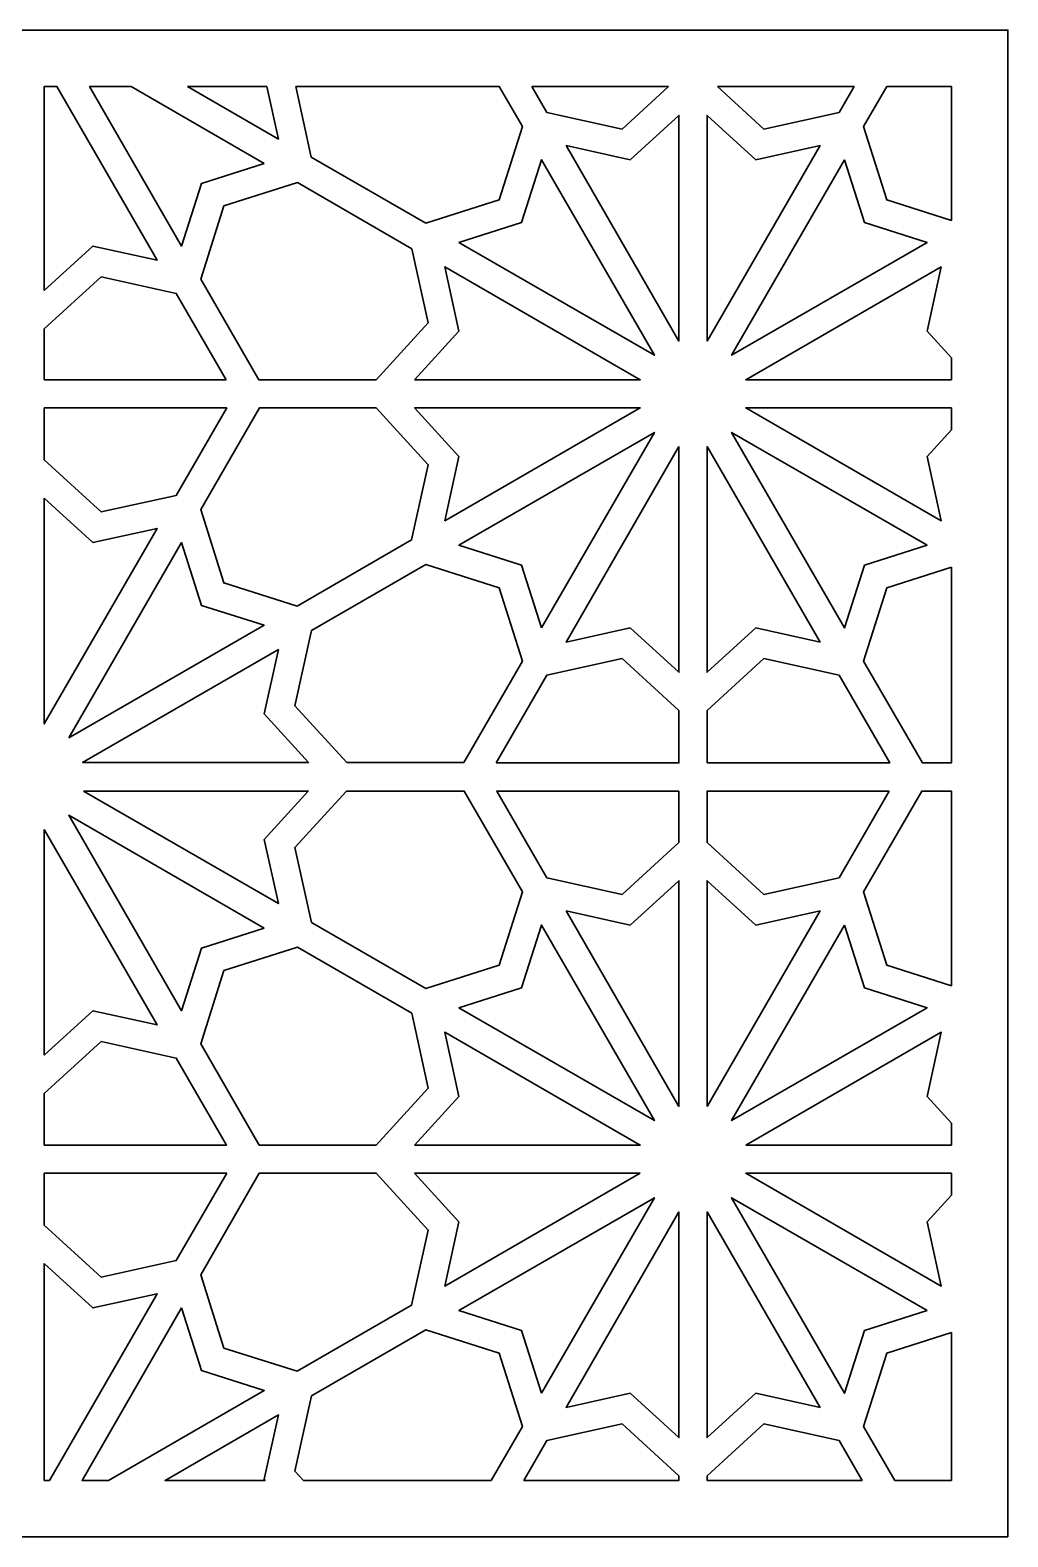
# Model space of a CAD drawing. Header units: centimetres. Extents: x -14 to -3.1, y -9 to -3.4.
# Drawn here: x -6.7 to -3.09, y -9 to -3.43 of the extents above; entities that cross this region are included whole.
import ezdxf

# ---------------------------------------------------------------- set-up
doc = ezdxf.new("R2010")
doc.units = ezdxf.units.CM
doc.header["$MEASUREMENT"] = 0
doc.layers.add('layer 1', color=7, linetype='Continuous')

msp = doc.modelspace()

# ---------------------------------------------------------------- linework, layer by layer
at = {"layer": 'layer 1', "color": 250, "lineweight": 30}
for points, knots in [([(-3.0891, -9.00022), (-3.0891, -9.00022), (-14.01558, -9.00022), (-14.01558, -9.00022), (-14.01558, -9.00022), (-14.01558, -9.00022), (-14.01558, -3.43259), (-14.01558, -3.43259), (-14.01558, -3.43259), (-14.01558, -3.43259), (-13.98674, -3.43259), (-13.98674, -3.43259), (-13.98674, -3.43259), (-13.98674, -3.43259), (-13.32329, -3.43259), (-13.32329, -3.43259), (-13.32329, -3.43259), (-13.32329, -3.43259), (-13.20275, -3.43259), (-13.20275, -3.43259), (-13.20275, -3.43259), (-13.20275, -3.43259), (-12.7472, -3.43259), (-12.7472, -3.43259), (-12.7472, -3.43259), (-12.7472, -3.43259), (-12.60581, -3.43259), (-12.60581, -3.43259), (-12.60581, -3.43259), (-12.60581, -3.43259), (-11.81042, -3.43259), (-11.81042, -3.43259), (-11.81042, -3.43259), (-11.81042, -3.43259), (-11.37021, -3.43259), (-11.37021, -3.43259), (-11.37021, -3.43259), (-11.37021, -3.43259), (-10.57482, -3.43259), (-10.57482, -3.43259), (-10.57482, -3.43259), (-10.57482, -3.43259), (-10.43343, -3.43259), (-10.43343, -3.43259), (-10.43343, -3.43259), (-10.43343, -3.43259), (-9.98187, -3.43259), (-9.98187, -3.43259), (-9.98187, -3.43259), (-9.98187, -3.43259), (-9.86133, -3.43259), (-9.86133, -3.43259), (-9.86133, -3.43259), (-9.86133, -3.43259), (-9.19788, -3.43259), (-9.19788, -3.43259), (-9.19788, -3.43259), (-9.19788, -3.43259), (-9.09349, -3.43259), (-9.09349, -3.43259), (-9.09349, -3.43259), (-9.09349, -3.43259), (-8.43004, -3.43259), (-8.43004, -3.43259), (-8.43004, -3.43259), (-8.43004, -3.43259), (-8.3095, -3.43259), (-8.3095, -3.43259), (-8.3095, -3.43259), (-8.3095, -3.43259), (-7.85851, -3.43259), (-7.85851, -3.43259), (-7.85851, -3.43259), (-7.85851, -3.43259), (-7.71711, -3.43259), (-7.71711, -3.43259), (-7.71711, -3.43259), (-7.71711, -3.43259), (-6.92172, -3.43259), (-6.92172, -3.43259), (-6.92172, -3.43259), (-6.92172, -3.43259), (-6.48151, -3.43259), (-6.48151, -3.43259), (-6.48151, -3.43259), (-6.48151, -3.43259), (-5.68613, -3.43259), (-5.68613, -3.43259), (-5.68613, -3.43259), (-5.68613, -3.43259), (-5.54473, -3.43259), (-5.54473, -3.43259), (-5.54473, -3.43259), (-5.54473, -3.43259), (-5.08862, -3.43259), (-5.08862, -3.43259), (-5.08862, -3.43259), (-5.08862, -3.43259), (-4.96807, -3.43259), (-4.96807, -3.43259), (-4.96807, -3.43259), (-4.96807, -3.43259), (-4.30463, -3.43259), (-4.30463, -3.43259), (-4.30463, -3.43259), (-4.30463, -3.43259), (-4.20023, -3.43259), (-4.20023, -3.43259), (-4.20023, -3.43259), (-4.20023, -3.43259), (-3.53678, -3.43259), (-3.53678, -3.43259), (-3.53678, -3.43259), (-3.53678, -3.43259), (-3.41624, -3.43259), (-3.41624, -3.43259), (-3.41624, -3.43259), (-3.41624, -3.43259), (-3.0891, -3.43259), (-3.0891, -3.43259), (-3.0891, -3.43259), (-3.0891, -3.43259), (-3.0891, -4.04459), (-3.0891, -4.04459), (-3.0891, -4.04459), (-3.0891, -4.04459), (-3.0891, -4.16514), (-3.0891, -4.16514), (-3.0891, -4.16514), (-3.0891, -4.16514), (-3.0891, -4.71676), (-3.0891, -4.71676), (-3.0891, -4.71676), (-3.0891, -4.71676), (-3.0891, -4.83627), (-3.0891, -4.83627), (-3.0891, -4.83627), (-3.0891, -4.83627), (-3.0891, -5.38789), (-3.0891, -5.38789), (-3.0891, -5.38789), (-3.0891, -5.38789), (-3.0891, -5.50844), (-3.0891, -5.50844), (-3.0891, -5.50844), (-3.0891, -5.50844), (-3.0891, -6.14027), (-3.0891, -6.14027), (-3.0891, -6.14027), (-3.0891, -6.14027), (-3.0891, -6.24467), (-3.0891, -6.24467), (-3.0891, -6.24467), (-3.0891, -6.24467), (-3.0891, -6.87264), (-3.0891, -6.87264), (-3.0891, -6.87264), (-3.0891, -6.87264), (-3.0891, -6.99318), (-3.0891, -6.99318), (-3.0891, -6.99318), (-3.0891, -6.99318), (-3.0891, -7.5448), (-3.0891, -7.5448), (-3.0891, -7.5448), (-3.0891, -7.5448), (-3.0891, -7.66432), (-3.0891, -7.66432), (-3.0891, -7.66432), (-3.0891, -7.66432), (-3.0891, -8.21594), (-3.0891, -8.21594), (-3.0891, -8.21594), (-3.0891, -8.21594), (-3.0891, -8.33648), (-3.0891, -8.33648), (-3.0891, -8.33648), (-3.0891, -8.33648), (-3.0891, -8.9668), (-3.0891, -8.9668), (-3.0891, -8.9668), (-3.0891, -8.9668), (-3.0891, -9.00022), (-3.0891, -9.00022)], [0, 0, 0, 0, 0.0212766, 0.0212766, 0.0212766, 0.0212766, 0.0425532, 0.0425532, 0.0425532, 0.0425532, 0.0638298, 0.0638298, 0.0638298, 0.0638298, 0.0851064, 0.0851064, 0.0851064, 0.0851064, 0.106383, 0.106383, 0.106383, 0.106383, 0.1276596, 0.1276596, 0.1276596, 0.1276596, 0.1489362, 0.1489362, 0.1489362, 0.1489362, 0.1702128, 0.1702128, 0.1702128, 0.1702128, 0.1914894, 0.1914894, 0.1914894, 0.1914894, 0.212766, 0.212766, 0.212766, 0.212766, 0.2340426, 0.2340426, 0.2340426, 0.2340426, 0.2553191, 0.2553191, 0.2553191, 0.2553191, 0.2765957, 0.2765957, 0.2765957, 0.2765957, 0.2978723, 0.2978723, 0.2978723, 0.2978723, 0.3191489, 0.3191489, 0.3191489, 0.3191489, 0.3404255, 0.3404255, 0.3404255, 0.3404255, 0.3617021, 0.3617021, 0.3617021, 0.3617021, 0.3829787, 0.3829787, 0.3829787, 0.3829787, 0.4042553, 0.4042553, 0.4042553, 0.4042553, 0.4255319, 0.4255319, 0.4255319, 0.4255319, 0.4468085, 0.4468085, 0.4468085, 0.4468085, 0.4680851, 0.4680851, 0.4680851, 0.4680851, 0.4893617, 0.4893617, 0.4893617, 0.4893617, 0.5106383, 0.5106383, 0.5106383, 0.5106383, 0.5319149, 0.5319149, 0.5319149, 0.5319149, 0.5531915, 0.5531915, 0.5531915, 0.5531915, 0.5744681, 0.5744681, 0.5744681, 0.5744681, 0.5957447, 0.5957447, 0.5957447, 0.5957447, 0.6170213, 0.6170213, 0.6170213, 0.6170213, 0.6382979, 0.6382979, 0.6382979, 0.6382979, 0.6595745, 0.6595745, 0.6595745, 0.6595745, 0.6808511, 0.6808511, 0.6808511, 0.6808511, 0.7021277, 0.7021277, 0.7021277, 0.7021277, 0.7234043, 0.7234043, 0.7234043, 0.7234043, 0.7446809, 0.7446809, 0.7446809, 0.7446809, 0.7659574, 0.7659574, 0.7659574, 0.7659574, 0.787234, 0.787234, 0.787234, 0.787234, 0.8085106, 0.8085106, 0.8085106, 0.8085106, 0.8297872, 0.8297872, 0.8297872, 0.8297872, 0.8510638, 0.8510638, 0.8510638, 0.8510638, 0.8723404, 0.8723404, 0.8723404, 0.8723404, 0.893617, 0.893617, 0.893617, 0.893617, 0.9148936, 0.9148936, 0.9148936, 0.9148936, 0.9361702, 0.9361702, 0.9361702, 0.9361702, 0.9574468, 0.9574468, 0.9574468, 0.9574468, 1, 1, 1, 1]), ([(-6.64942, -3.64137), (-6.64942, -3.64137), (-6.64942, -4.39462), (-6.64942, -4.39462), (-6.64942, -4.39462), (-6.64942, -4.39462), (-6.46989, -4.23061), (-6.46989, -4.23061), (-6.46989, -4.23061), (-6.46989, -4.23061), (-6.2324, -4.28288), (-6.2324, -4.28288), (-6.2324, -4.28288), (-6.2324, -4.28288), (-6.60277, -3.64137), (-6.60277, -3.64137), (-6.60277, -3.64137), (-6.60277, -3.64137), (-6.64942, -3.64137), (-6.64942, -3.64137)], [0, 0, 0, 0, 0.1666667, 0.1666667, 0.1666667, 0.1666667, 0.3333333, 0.3333333, 0.3333333, 0.3333333, 0.5, 0.5, 0.5, 0.5, 0.6666667, 0.6666667, 0.6666667, 0.6666667, 1, 1, 1, 1]), ([(-5.83671, -3.9254), (-5.83671, -3.9254), (-6.32867, -3.64137), (-6.32867, -3.64137), (-6.32867, -3.64137), (-6.32867, -3.64137), (-6.48223, -3.64137), (-6.48223, -3.64137), (-6.48223, -3.64137), (-6.48223, -3.64137), (-6.14199, -4.23068), (-6.14199, -4.23068), (-6.14199, -4.23068), (-6.14199, -4.23068), (-6.06852, -3.99888), (-6.06852, -3.99888), (-6.06852, -3.99888), (-6.06852, -3.99888), (-5.83671, -3.9254), (-5.83671, -3.9254)], [0, 0, 0, 0, 0.1666667, 0.1666667, 0.1666667, 0.1666667, 0.3333333, 0.3333333, 0.3333333, 0.3333333, 0.5, 0.5, 0.5, 0.5, 0.6666667, 0.6666667, 0.6666667, 0.6666667, 1, 1, 1, 1]), ([(-6.11988, -3.64137), (-6.11988, -3.64137), (-5.78452, -3.835), (-5.78452, -3.835), (-5.78452, -3.835), (-5.78452, -3.835), (-5.82713, -3.64137), (-5.82713, -3.64137), (-5.82713, -3.64137), (-5.82713, -3.64137), (-6.11988, -3.64137), (-6.11988, -3.64137)], [0, 0, 0, 0, 0.25, 0.25, 0.25, 0.25, 0.5, 0.5, 0.5, 0.5, 1, 1, 1, 1]), ([(-5.72024, -3.64137), (-5.72024, -3.64137), (-5.6629, -3.90191), (-5.6629, -3.90191), (-5.6629, -3.90191), (-5.6629, -3.90191), (-5.23979, -4.14619), (-5.23979, -4.14619), (-5.23979, -4.14619), (-5.23979, -4.14619), (-4.96868, -4.06026), (-4.96868, -4.06026), (-4.96868, -4.06026), (-4.96868, -4.06026), (-4.88275, -3.78916), (-4.88275, -3.78916), (-4.88275, -3.78916), (-4.88275, -3.78916), (-4.96807, -3.64137), (-4.96807, -3.64137), (-4.96807, -3.64137), (-4.96807, -3.64137), (-5.72024, -3.64137), (-5.72024, -3.64137)], [0, 0, 0, 0, 0.1428571, 0.1428571, 0.1428571, 0.1428571, 0.2857143, 0.2857143, 0.2857143, 0.2857143, 0.4285714, 0.4285714, 0.4285714, 0.4285714, 0.5714286, 0.5714286, 0.5714286, 0.5714286, 0.7142857, 0.7142857, 0.7142857, 0.7142857, 1, 1, 1, 1]), ([(-4.84753, -3.64137), (-4.84753, -3.64137), (-4.79234, -3.73696), (-4.79234, -3.73696), (-4.79234, -3.73696), (-4.79234, -3.73696), (-4.51459, -3.79809), (-4.51459, -3.79809), (-4.51459, -3.79809), (-4.51459, -3.79809), (-4.34304, -3.64137), (-4.34304, -3.64137), (-4.34304, -3.64137), (-4.34304, -3.64137), (-4.84753, -3.64137), (-4.84753, -3.64137)], [0, 0, 0, 0, 0.2, 0.2, 0.2, 0.2, 0.4, 0.4, 0.4, 0.4, 0.6, 0.6, 0.6, 0.6, 1, 1, 1, 1]), ([(-4.16182, -3.64137), (-4.16182, -3.64137), (-3.99026, -3.79809), (-3.99026, -3.79809), (-3.99026, -3.79809), (-3.99026, -3.79809), (-3.71251, -3.73696), (-3.71251, -3.73696), (-3.71251, -3.73696), (-3.71251, -3.73696), (-3.65733, -3.64137), (-3.65733, -3.64137), (-3.65733, -3.64137), (-3.65733, -3.64137), (-4.16182, -3.64137), (-4.16182, -3.64137)], [0, 0, 0, 0, 0.2, 0.2, 0.2, 0.2, 0.4, 0.4, 0.4, 0.4, 0.6, 0.6, 0.6, 0.6, 1, 1, 1, 1]), ([(-3.53678, -3.64137), (-3.53678, -3.64137), (-3.62211, -3.78916), (-3.62211, -3.78916), (-3.62211, -3.78916), (-3.62211, -3.78916), (-3.53618, -4.06026), (-3.53618, -4.06026), (-3.53618, -4.06026), (-3.53618, -4.06026), (-3.29789, -4.13579), (-3.29789, -4.13579), (-3.29789, -4.13579), (-3.29789, -4.13579), (-3.29789, -3.64137), (-3.29789, -3.64137), (-3.29789, -3.64137), (-3.29789, -3.64137), (-3.53678, -3.64137), (-3.53678, -3.64137)], [0, 0, 0, 0, 0.1666667, 0.1666667, 0.1666667, 0.1666667, 0.3333333, 0.3333333, 0.3333333, 0.3333333, 0.5, 0.5, 0.5, 0.5, 0.6666667, 0.6666667, 0.6666667, 0.6666667, 1, 1, 1, 1]), ([(-4.72165, -3.85941), (-4.72165, -3.85941), (-4.30463, -4.58171), (-4.30463, -4.58171), (-4.30463, -4.58171), (-4.30463, -4.58171), (-4.30463, -3.74768), (-4.30463, -3.74768), (-4.30463, -3.74768), (-4.30463, -3.74768), (-4.48416, -3.91169), (-4.48416, -3.91169), (-4.48416, -3.91169), (-4.48416, -3.91169), (-4.72165, -3.85941), (-4.72165, -3.85941)], [0, 0, 0, 0, 0.2, 0.2, 0.2, 0.2, 0.4, 0.4, 0.4, 0.4, 0.6, 0.6, 0.6, 0.6, 1, 1, 1, 1]), ([(-4.20023, -4.58171), (-4.20023, -4.58171), (-3.78321, -3.85941), (-3.78321, -3.85941), (-3.78321, -3.85941), (-3.78321, -3.85941), (-4.0207, -3.91169), (-4.0207, -3.91169), (-4.0207, -3.91169), (-4.0207, -3.91169), (-4.20023, -3.74768), (-4.20023, -3.74768), (-4.20023, -3.74768), (-4.20023, -3.74768), (-4.20023, -4.58171), (-4.20023, -4.58171)], [0, 0, 0, 0, 0.2, 0.2, 0.2, 0.2, 0.4, 0.4, 0.4, 0.4, 0.6, 0.6, 0.6, 0.6, 1, 1, 1, 1]), ([(-5.11733, -4.21689), (-5.11733, -4.21689), (-4.39503, -4.63391), (-4.39503, -4.63391), (-4.39503, -4.63391), (-4.39503, -4.63391), (-4.81205, -3.91161), (-4.81205, -3.91161), (-4.81205, -3.91161), (-4.81205, -3.91161), (-4.88553, -4.14342), (-4.88553, -4.14342), (-4.88553, -4.14342), (-4.88553, -4.14342), (-5.11733, -4.21689), (-5.11733, -4.21689)], [0, 0, 0, 0, 0.2, 0.2, 0.2, 0.2, 0.4, 0.4, 0.4, 0.4, 0.6, 0.6, 0.6, 0.6, 1, 1, 1, 1]), ([(-3.69281, -3.91161), (-3.69281, -3.91161), (-4.10983, -4.63391), (-4.10983, -4.63391), (-4.10983, -4.63391), (-4.10983, -4.63391), (-3.38753, -4.21689), (-3.38753, -4.21689), (-3.38753, -4.21689), (-3.38753, -4.21689), (-3.61933, -4.14342), (-3.61933, -4.14342), (-3.61933, -4.14342), (-3.61933, -4.14342), (-3.69281, -3.91161), (-3.69281, -3.91161)], [0, 0, 0, 0, 0.2, 0.2, 0.2, 0.2, 0.4, 0.4, 0.4, 0.4, 0.6, 0.6, 0.6, 0.6, 1, 1, 1, 1]), ([(-5.29115, -4.24039), (-5.29115, -4.24039), (-5.71426, -3.9961), (-5.71426, -3.9961), (-5.71426, -3.9961), (-5.71426, -3.9961), (-5.98536, -4.08203), (-5.98536, -4.08203), (-5.98536, -4.08203), (-5.98536, -4.08203), (-6.0713, -4.35314), (-6.0713, -4.35314), (-6.0713, -4.35314), (-6.0713, -4.35314), (-5.85699, -4.72432), (-5.85699, -4.72432), (-5.85699, -4.72432), (-5.85699, -4.72432), (-5.42267, -4.72432), (-5.42267, -4.72432), (-5.42267, -4.72432), (-5.42267, -4.72432), (-5.23085, -4.51435), (-5.23085, -4.51435), (-5.23085, -4.51435), (-5.23085, -4.51435), (-5.29115, -4.24039), (-5.29115, -4.24039)], [0, 0, 0, 0, 0.125, 0.125, 0.125, 0.125, 0.25, 0.25, 0.25, 0.25, 0.375, 0.375, 0.375, 0.375, 0.5, 0.5, 0.5, 0.5, 0.625, 0.625, 0.625, 0.625, 0.75, 0.75, 0.75, 0.75, 1, 1, 1, 1]), ([(-5.28127, -4.72432), (-5.28127, -4.72432), (-4.44723, -4.72432), (-4.44723, -4.72432), (-4.44723, -4.72432), (-4.44723, -4.72432), (-5.16953, -4.3073), (-5.16953, -4.3073), (-5.16953, -4.3073), (-5.16953, -4.3073), (-5.11726, -4.54479), (-5.11726, -4.54479), (-5.11726, -4.54479), (-5.11726, -4.54479), (-5.28127, -4.72432), (-5.28127, -4.72432)], [0, 0, 0, 0, 0.2, 0.2, 0.2, 0.2, 0.4, 0.4, 0.4, 0.4, 0.6, 0.6, 0.6, 0.6, 1, 1, 1, 1]), ([(-3.33533, -4.3073), (-3.33533, -4.3073), (-4.05763, -4.72432), (-4.05763, -4.72432), (-4.05763, -4.72432), (-4.05763, -4.72432), (-3.29789, -4.72432), (-3.29789, -4.72432), (-3.29789, -4.72432), (-3.29789, -4.72432), (-3.29789, -4.64299), (-3.29789, -4.64299), (-3.29789, -4.64299), (-3.29789, -4.64299), (-3.3876, -4.54479), (-3.3876, -4.54479), (-3.3876, -4.54479), (-3.3876, -4.54479), (-3.33533, -4.3073), (-3.33533, -4.3073)], [0, 0, 0, 0, 0.1666667, 0.1666667, 0.1666667, 0.1666667, 0.3333333, 0.3333333, 0.3333333, 0.3333333, 0.5, 0.5, 0.5, 0.5, 0.6666667, 0.6666667, 0.6666667, 0.6666667, 1, 1, 1, 1]), ([(-5.97754, -4.72432), (-5.97754, -4.72432), (-6.1617, -4.40533), (-6.1617, -4.40533), (-6.1617, -4.40533), (-6.1617, -4.40533), (-6.43945, -4.3442), (-6.43945, -4.3442), (-6.43945, -4.3442), (-6.43945, -4.3442), (-6.64942, -4.53602), (-6.64942, -4.53602), (-6.64942, -4.53602), (-6.64942, -4.53602), (-6.64942, -4.72432), (-6.64942, -4.72432), (-6.64942, -4.72432), (-6.64942, -4.72432), (-5.97754, -4.72432), (-5.97754, -4.72432)], [0, 0, 0, 0, 0.1666667, 0.1666667, 0.1666667, 0.1666667, 0.3333333, 0.3333333, 0.3333333, 0.3333333, 0.5, 0.5, 0.5, 0.5, 0.6666667, 0.6666667, 0.6666667, 0.6666667, 1, 1, 1, 1]), ([(-6.64942, -4.82871), (-6.64942, -4.82871), (-6.64942, -5.02095), (-6.64942, -5.02095), (-6.64942, -5.02095), (-6.64942, -5.02095), (-6.43945, -5.21276), (-6.43945, -5.21276), (-6.43945, -5.21276), (-6.43945, -5.21276), (-6.1617, -5.15163), (-6.1617, -5.15163), (-6.1617, -5.15163), (-6.1617, -5.15163), (-5.97527, -4.82871), (-5.97527, -4.82871), (-5.97527, -4.82871), (-5.97527, -4.82871), (-6.64942, -4.82871), (-6.64942, -4.82871)], [0, 0, 0, 0, 0.1666667, 0.1666667, 0.1666667, 0.1666667, 0.3333333, 0.3333333, 0.3333333, 0.3333333, 0.5, 0.5, 0.5, 0.5, 0.6666667, 0.6666667, 0.6666667, 0.6666667, 1, 1, 1, 1]), ([(-5.71496, -5.56064), (-5.71496, -5.56064), (-5.29198, -5.31643), (-5.29198, -5.31643), (-5.29198, -5.31643), (-5.29198, -5.31643), (-5.23085, -5.03868), (-5.23085, -5.03868), (-5.23085, -5.03868), (-5.23085, -5.03868), (-5.42267, -4.82871), (-5.42267, -4.82871), (-5.42267, -4.82871), (-5.42267, -4.82871), (-5.85472, -4.82871), (-5.85472, -4.82871), (-5.85472, -4.82871), (-5.85472, -4.82871), (-6.0713, -5.20383), (-6.0713, -5.20383), (-6.0713, -5.20383), (-6.0713, -5.20383), (-5.98536, -5.47493), (-5.98536, -5.47493), (-5.98536, -5.47493), (-5.98536, -5.47493), (-5.71496, -5.56064), (-5.71496, -5.56064)], [0, 0, 0, 0, 0.125, 0.125, 0.125, 0.125, 0.25, 0.25, 0.25, 0.25, 0.375, 0.375, 0.375, 0.375, 0.5, 0.5, 0.5, 0.5, 0.625, 0.625, 0.625, 0.625, 0.75, 0.75, 0.75, 0.75, 1, 1, 1, 1]), ([(-5.16953, -5.24573), (-5.16953, -5.24573), (-4.44723, -4.82871), (-4.44723, -4.82871), (-4.44723, -4.82871), (-4.44723, -4.82871), (-5.28127, -4.82871), (-5.28127, -4.82871), (-5.28127, -4.82871), (-5.28127, -4.82871), (-5.11726, -5.00824), (-5.11726, -5.00824), (-5.11726, -5.00824), (-5.11726, -5.00824), (-5.16953, -5.24573), (-5.16953, -5.24573)], [0, 0, 0, 0, 0.2, 0.2, 0.2, 0.2, 0.4, 0.4, 0.4, 0.4, 0.6, 0.6, 0.6, 0.6, 1, 1, 1, 1]), ([(-3.29789, -4.82871), (-3.29789, -4.82871), (-4.05763, -4.82871), (-4.05763, -4.82871), (-4.05763, -4.82871), (-4.05763, -4.82871), (-3.33533, -5.24573), (-3.33533, -5.24573), (-3.33533, -5.24573), (-3.33533, -5.24573), (-3.3876, -5.00824), (-3.3876, -5.00824), (-3.3876, -5.00824), (-3.3876, -5.00824), (-3.29789, -4.91004), (-3.29789, -4.91004), (-3.29789, -4.91004), (-3.29789, -4.91004), (-3.29789, -4.82871), (-3.29789, -4.82871)], [0, 0, 0, 0, 0.1666667, 0.1666667, 0.1666667, 0.1666667, 0.3333333, 0.3333333, 0.3333333, 0.3333333, 0.5, 0.5, 0.5, 0.5, 0.6666667, 0.6666667, 0.6666667, 0.6666667, 1, 1, 1, 1]), ([(-4.81205, -5.64142), (-4.81205, -5.64142), (-4.39503, -4.91912), (-4.39503, -4.91912), (-4.39503, -4.91912), (-4.39503, -4.91912), (-5.11733, -5.33614), (-5.11733, -5.33614), (-5.11733, -5.33614), (-5.11733, -5.33614), (-4.88553, -5.40961), (-4.88553, -5.40961), (-4.88553, -5.40961), (-4.88553, -5.40961), (-4.81205, -5.64142), (-4.81205, -5.64142)], [0, 0, 0, 0, 0.2, 0.2, 0.2, 0.2, 0.4, 0.4, 0.4, 0.4, 0.6, 0.6, 0.6, 0.6, 1, 1, 1, 1]), ([(-3.38753, -5.33614), (-3.38753, -5.33614), (-4.10983, -4.91912), (-4.10983, -4.91912), (-4.10983, -4.91912), (-4.10983, -4.91912), (-3.69281, -5.64142), (-3.69281, -5.64142), (-3.69281, -5.64142), (-3.69281, -5.64142), (-3.61933, -5.40961), (-3.61933, -5.40961), (-3.61933, -5.40961), (-3.61933, -5.40961), (-3.38753, -5.33614), (-3.38753, -5.33614)], [0, 0, 0, 0, 0.2, 0.2, 0.2, 0.2, 0.4, 0.4, 0.4, 0.4, 0.6, 0.6, 0.6, 0.6, 1, 1, 1, 1]), ([(-4.30463, -4.97132), (-4.30463, -4.97132), (-4.72165, -5.69362), (-4.72165, -5.69362), (-4.72165, -5.69362), (-4.72165, -5.69362), (-4.48416, -5.64135), (-4.48416, -5.64135), (-4.48416, -5.64135), (-4.48416, -5.64135), (-4.30463, -5.80535), (-4.30463, -5.80535), (-4.30463, -5.80535), (-4.30463, -5.80535), (-4.30463, -4.97132), (-4.30463, -4.97132)], [0, 0, 0, 0, 0.2, 0.2, 0.2, 0.2, 0.4, 0.4, 0.4, 0.4, 0.6, 0.6, 0.6, 0.6, 1, 1, 1, 1]), ([(-3.78321, -5.69362), (-3.78321, -5.69362), (-4.20023, -4.97132), (-4.20023, -4.97132), (-4.20023, -4.97132), (-4.20023, -4.97132), (-4.20023, -5.80535), (-4.20023, -5.80535), (-4.20023, -5.80535), (-4.20023, -5.80535), (-4.0207, -5.64135), (-4.0207, -5.64135), (-4.0207, -5.64135), (-4.0207, -5.64135), (-3.78321, -5.69362), (-3.78321, -5.69362)], [0, 0, 0, 0, 0.2, 0.2, 0.2, 0.2, 0.4, 0.4, 0.4, 0.4, 0.6, 0.6, 0.6, 0.6, 1, 1, 1, 1]), ([(-6.64942, -5.16234), (-6.64942, -5.16234), (-6.64942, -5.99638), (-6.64942, -5.99638), (-6.64942, -5.99638), (-6.64942, -5.99638), (-6.2324, -5.27408), (-6.2324, -5.27408), (-6.2324, -5.27408), (-6.2324, -5.27408), (-6.46989, -5.32635), (-6.46989, -5.32635), (-6.46989, -5.32635), (-6.46989, -5.32635), (-6.64942, -5.16234), (-6.64942, -5.16234)], [0, 0, 0, 0, 0.2, 0.2, 0.2, 0.2, 0.4, 0.4, 0.4, 0.4, 0.6, 0.6, 0.6, 0.6, 1, 1, 1, 1]), ([(-6.55847, -6.04764), (-6.55847, -6.04764), (-5.83742, -5.63134), (-5.83742, -5.63134), (-5.83742, -5.63134), (-5.83742, -5.63134), (-6.06852, -5.55808), (-6.06852, -5.55808), (-6.06852, -5.55808), (-6.06852, -5.55808), (-6.14199, -5.32628), (-6.14199, -5.32628), (-6.14199, -5.32628), (-6.14199, -5.32628), (-6.55847, -6.04764), (-6.55847, -6.04764)], [0, 0, 0, 0, 0.2, 0.2, 0.2, 0.2, 0.4, 0.4, 0.4, 0.4, 0.6, 0.6, 0.6, 0.6, 1, 1, 1, 1]), ([(-5.53138, -6.13898), (-5.53138, -6.13898), (-5.09932, -6.13898), (-5.09932, -6.13898), (-5.09932, -6.13898), (-5.09932, -6.13898), (-4.88275, -5.76387), (-4.88275, -5.76387), (-4.88275, -5.76387), (-4.88275, -5.76387), (-4.96868, -5.49277), (-4.96868, -5.49277), (-4.96868, -5.49277), (-4.96868, -5.49277), (-5.23979, -5.40684), (-5.23979, -5.40684), (-5.23979, -5.40684), (-5.23979, -5.40684), (-5.66191, -5.65055), (-5.66191, -5.65055), (-5.66191, -5.65055), (-5.66191, -5.65055), (-5.7232, -5.92902), (-5.7232, -5.92902), (-5.7232, -5.92902), (-5.7232, -5.92902), (-5.53138, -6.13898), (-5.53138, -6.13898)], [0, 0, 0, 0, 0.125, 0.125, 0.125, 0.125, 0.25, 0.25, 0.25, 0.25, 0.375, 0.375, 0.375, 0.375, 0.5, 0.5, 0.5, 0.5, 0.625, 0.625, 0.625, 0.625, 0.75, 0.75, 0.75, 0.75, 1, 1, 1, 1]), ([(-3.29789, -5.41724), (-3.29789, -5.41724), (-3.53618, -5.49277), (-3.53618, -5.49277), (-3.53618, -5.49277), (-3.53618, -5.49277), (-3.62211, -5.76387), (-3.62211, -5.76387), (-3.62211, -5.76387), (-3.62211, -5.76387), (-3.40479, -6.14027), (-3.40479, -6.14027), (-3.40479, -6.14027), (-3.40479, -6.14027), (-3.29789, -6.14027), (-3.29789, -6.14027), (-3.29789, -6.14027), (-3.29789, -6.14027), (-3.29789, -5.41724), (-3.29789, -5.41724)], [0, 0, 0, 0, 0.1666667, 0.1666667, 0.1666667, 0.1666667, 0.3333333, 0.3333333, 0.3333333, 0.3333333, 0.5, 0.5, 0.5, 0.5, 0.6666667, 0.6666667, 0.6666667, 0.6666667, 1, 1, 1, 1]), ([(-5.78436, -5.72125), (-5.78436, -5.72125), (-6.5079, -6.13898), (-6.5079, -6.13898), (-6.5079, -6.13898), (-6.5079, -6.13898), (-5.67278, -6.13898), (-5.67278, -6.13898), (-5.67278, -6.13898), (-5.67278, -6.13898), (-5.83679, -5.95945), (-5.83679, -5.95945), (-5.83679, -5.95945), (-5.83679, -5.95945), (-5.78436, -5.72125), (-5.78436, -5.72125)], [0, 0, 0, 0, 0.2, 0.2, 0.2, 0.2, 0.4, 0.4, 0.4, 0.4, 0.6, 0.6, 0.6, 0.6, 1, 1, 1, 1]), ([(-4.97952, -6.14027), (-4.97952, -6.14027), (-4.30463, -6.14027), (-4.30463, -6.14027), (-4.30463, -6.14027), (-4.30463, -6.14027), (-4.30463, -5.94675), (-4.30463, -5.94675), (-4.30463, -5.94675), (-4.30463, -5.94675), (-4.51459, -5.75494), (-4.51459, -5.75494), (-4.51459, -5.75494), (-4.51459, -5.75494), (-4.79234, -5.81607), (-4.79234, -5.81607), (-4.79234, -5.81607), (-4.79234, -5.81607), (-4.97952, -6.14027), (-4.97952, -6.14027)], [0, 0, 0, 0, 0.1666667, 0.1666667, 0.1666667, 0.1666667, 0.3333333, 0.3333333, 0.3333333, 0.3333333, 0.5, 0.5, 0.5, 0.5, 0.6666667, 0.6666667, 0.6666667, 0.6666667, 1, 1, 1, 1]), ([(-4.20023, -6.14027), (-4.20023, -6.14027), (-3.52533, -6.14027), (-3.52533, -6.14027), (-3.52533, -6.14027), (-3.52533, -6.14027), (-3.71251, -5.81607), (-3.71251, -5.81607), (-3.71251, -5.81607), (-3.71251, -5.81607), (-3.99026, -5.75494), (-3.99026, -5.75494), (-3.99026, -5.75494), (-3.99026, -5.75494), (-4.20023, -5.94675), (-4.20023, -5.94675), (-4.20023, -5.94675), (-4.20023, -5.94675), (-4.20023, -6.14027), (-4.20023, -6.14027)], [0, 0, 0, 0, 0.1666667, 0.1666667, 0.1666667, 0.1666667, 0.3333333, 0.3333333, 0.3333333, 0.3333333, 0.5, 0.5, 0.5, 0.5, 0.6666667, 0.6666667, 0.6666667, 0.6666667, 1, 1, 1, 1]), ([(-6.50459, -6.24467), (-6.50459, -6.24467), (-5.78452, -6.6604), (-5.78452, -6.6604), (-5.78452, -6.6604), (-5.78452, -6.6604), (-5.83679, -6.42291), (-5.83679, -6.42291), (-5.83679, -6.42291), (-5.83679, -6.42291), (-5.67395, -6.24467), (-5.67395, -6.24467), (-5.67395, -6.24467), (-5.67395, -6.24467), (-6.50459, -6.24467), (-6.50459, -6.24467)], [0, 0, 0, 0, 0.2, 0.2, 0.2, 0.2, 0.4, 0.4, 0.4, 0.4, 0.6, 0.6, 0.6, 0.6, 1, 1, 1, 1]), ([(-5.66223, -6.73034), (-5.66223, -6.73034), (-5.23979, -6.97424), (-5.23979, -6.97424), (-5.23979, -6.97424), (-5.23979, -6.97424), (-4.96868, -6.88831), (-4.96868, -6.88831), (-4.96868, -6.88831), (-4.96868, -6.88831), (-4.88275, -6.6172), (-4.88275, -6.6172), (-4.88275, -6.6172), (-4.88275, -6.6172), (-5.09784, -6.24467), (-5.09784, -6.24467), (-5.09784, -6.24467), (-5.09784, -6.24467), (-5.53256, -6.24467), (-5.53256, -6.24467), (-5.53256, -6.24467), (-5.53256, -6.24467), (-5.7232, -6.45335), (-5.7232, -6.45335), (-5.7232, -6.45335), (-5.7232, -6.45335), (-5.66223, -6.73034), (-5.66223, -6.73034)], [0, 0, 0, 0, 0.125, 0.125, 0.125, 0.125, 0.25, 0.25, 0.25, 0.25, 0.375, 0.375, 0.375, 0.375, 0.5, 0.5, 0.5, 0.5, 0.625, 0.625, 0.625, 0.625, 0.75, 0.75, 0.75, 0.75, 1, 1, 1, 1]), ([(-4.30463, -6.24467), (-4.30463, -6.24467), (-4.97729, -6.24467), (-4.97729, -6.24467), (-4.97729, -6.24467), (-4.97729, -6.24467), (-4.79234, -6.56501), (-4.79234, -6.56501), (-4.79234, -6.56501), (-4.79234, -6.56501), (-4.51459, -6.62614), (-4.51459, -6.62614), (-4.51459, -6.62614), (-4.51459, -6.62614), (-4.30463, -6.43432), (-4.30463, -6.43432), (-4.30463, -6.43432), (-4.30463, -6.43432), (-4.30463, -6.24467), (-4.30463, -6.24467)], [0, 0, 0, 0, 0.1666667, 0.1666667, 0.1666667, 0.1666667, 0.3333333, 0.3333333, 0.3333333, 0.3333333, 0.5, 0.5, 0.5, 0.5, 0.6666667, 0.6666667, 0.6666667, 0.6666667, 1, 1, 1, 1]), ([(-3.52756, -6.24467), (-3.52756, -6.24467), (-4.20023, -6.24467), (-4.20023, -6.24467), (-4.20023, -6.24467), (-4.20023, -6.24467), (-4.20023, -6.43432), (-4.20023, -6.43432), (-4.20023, -6.43432), (-4.20023, -6.43432), (-3.99026, -6.62614), (-3.99026, -6.62614), (-3.99026, -6.62614), (-3.99026, -6.62614), (-3.71251, -6.56501), (-3.71251, -6.56501), (-3.71251, -6.56501), (-3.71251, -6.56501), (-3.52756, -6.24467), (-3.52756, -6.24467)], [0, 0, 0, 0, 0.1666667, 0.1666667, 0.1666667, 0.1666667, 0.3333333, 0.3333333, 0.3333333, 0.3333333, 0.5, 0.5, 0.5, 0.5, 0.6666667, 0.6666667, 0.6666667, 0.6666667, 1, 1, 1, 1]), ([(-3.29789, -6.24467), (-3.29789, -6.24467), (-3.40702, -6.24467), (-3.40702, -6.24467), (-3.40702, -6.24467), (-3.40702, -6.24467), (-3.62211, -6.6172), (-3.62211, -6.6172), (-3.62211, -6.6172), (-3.62211, -6.6172), (-3.53618, -6.88831), (-3.53618, -6.88831), (-3.53618, -6.88831), (-3.53618, -6.88831), (-3.29789, -6.96384), (-3.29789, -6.96384), (-3.29789, -6.96384), (-3.29789, -6.96384), (-3.29789, -6.24467), (-3.29789, -6.24467)], [0, 0, 0, 0, 0.1666667, 0.1666667, 0.1666667, 0.1666667, 0.3333333, 0.3333333, 0.3333333, 0.3333333, 0.5, 0.5, 0.5, 0.5, 0.6666667, 0.6666667, 0.6666667, 0.6666667, 1, 1, 1, 1]), ([(-5.83671, -6.75081), (-5.83671, -6.75081), (-6.55901, -6.33379), (-6.55901, -6.33379), (-6.55901, -6.33379), (-6.55901, -6.33379), (-6.14199, -7.05609), (-6.14199, -7.05609), (-6.14199, -7.05609), (-6.14199, -7.05609), (-6.06852, -6.82428), (-6.06852, -6.82428), (-6.06852, -6.82428), (-6.06852, -6.82428), (-5.83671, -6.75081), (-5.83671, -6.75081)], [0, 0, 0, 0, 0.2, 0.2, 0.2, 0.2, 0.4, 0.4, 0.4, 0.4, 0.6, 0.6, 0.6, 0.6, 1, 1, 1, 1]), ([(-6.64942, -6.38598), (-6.64942, -6.38598), (-6.64942, -7.22002), (-6.64942, -7.22002), (-6.64942, -7.22002), (-6.64942, -7.22002), (-6.46989, -7.05601), (-6.46989, -7.05601), (-6.46989, -7.05601), (-6.46989, -7.05601), (-6.2324, -7.10828), (-6.2324, -7.10828), (-6.2324, -7.10828), (-6.2324, -7.10828), (-6.64942, -6.38598), (-6.64942, -6.38598)], [0, 0, 0, 0, 0.2, 0.2, 0.2, 0.2, 0.4, 0.4, 0.4, 0.4, 0.6, 0.6, 0.6, 0.6, 1, 1, 1, 1]), ([(-4.72165, -6.68746), (-4.72165, -6.68746), (-4.30463, -7.40976), (-4.30463, -7.40976), (-4.30463, -7.40976), (-4.30463, -7.40976), (-4.30463, -6.57572), (-4.30463, -6.57572), (-4.30463, -6.57572), (-4.30463, -6.57572), (-4.48416, -6.73973), (-4.48416, -6.73973), (-4.48416, -6.73973), (-4.48416, -6.73973), (-4.72165, -6.68746), (-4.72165, -6.68746)], [0, 0, 0, 0, 0.2, 0.2, 0.2, 0.2, 0.4, 0.4, 0.4, 0.4, 0.6, 0.6, 0.6, 0.6, 1, 1, 1, 1]), ([(-4.20023, -7.40976), (-4.20023, -7.40976), (-3.78321, -6.68746), (-3.78321, -6.68746), (-3.78321, -6.68746), (-3.78321, -6.68746), (-4.0207, -6.73973), (-4.0207, -6.73973), (-4.0207, -6.73973), (-4.0207, -6.73973), (-4.20023, -6.57572), (-4.20023, -6.57572), (-4.20023, -6.57572), (-4.20023, -6.57572), (-4.20023, -7.40976), (-4.20023, -7.40976)], [0, 0, 0, 0, 0.2, 0.2, 0.2, 0.2, 0.4, 0.4, 0.4, 0.4, 0.6, 0.6, 0.6, 0.6, 1, 1, 1, 1]), ([(-5.11733, -7.04494), (-5.11733, -7.04494), (-4.39503, -7.46196), (-4.39503, -7.46196), (-4.39503, -7.46196), (-4.39503, -7.46196), (-4.81205, -6.73966), (-4.81205, -6.73966), (-4.81205, -6.73966), (-4.81205, -6.73966), (-4.88553, -6.97146), (-4.88553, -6.97146), (-4.88553, -6.97146), (-4.88553, -6.97146), (-5.11733, -7.04494), (-5.11733, -7.04494)], [0, 0, 0, 0, 0.2, 0.2, 0.2, 0.2, 0.4, 0.4, 0.4, 0.4, 0.6, 0.6, 0.6, 0.6, 1, 1, 1, 1]), ([(-3.69281, -6.73966), (-3.69281, -6.73966), (-4.10983, -7.46196), (-4.10983, -7.46196), (-4.10983, -7.46196), (-4.10983, -7.46196), (-3.38753, -7.04494), (-3.38753, -7.04494), (-3.38753, -7.04494), (-3.38753, -7.04494), (-3.61933, -6.97146), (-3.61933, -6.97146), (-3.61933, -6.97146), (-3.61933, -6.97146), (-3.69281, -6.73966), (-3.69281, -6.73966)], [0, 0, 0, 0, 0.2, 0.2, 0.2, 0.2, 0.4, 0.4, 0.4, 0.4, 0.6, 0.6, 0.6, 0.6, 1, 1, 1, 1]), ([(-5.85547, -7.55236), (-5.85547, -7.55236), (-5.42267, -7.55236), (-5.42267, -7.55236), (-5.42267, -7.55236), (-5.42267, -7.55236), (-5.23085, -7.3424), (-5.23085, -7.3424), (-5.23085, -7.3424), (-5.23085, -7.3424), (-5.29182, -7.0654), (-5.29182, -7.0654), (-5.29182, -7.0654), (-5.29182, -7.0654), (-5.71426, -6.8215), (-5.71426, -6.8215), (-5.71426, -6.8215), (-5.71426, -6.8215), (-5.98536, -6.90743), (-5.98536, -6.90743), (-5.98536, -6.90743), (-5.98536, -6.90743), (-6.0713, -7.17854), (-6.0713, -7.17854), (-6.0713, -7.17854), (-6.0713, -7.17854), (-5.85547, -7.55236), (-5.85547, -7.55236)], [0, 0, 0, 0, 0.125, 0.125, 0.125, 0.125, 0.25, 0.25, 0.25, 0.25, 0.375, 0.375, 0.375, 0.375, 0.5, 0.5, 0.5, 0.5, 0.625, 0.625, 0.625, 0.625, 0.75, 0.75, 0.75, 0.75, 1, 1, 1, 1]), ([(-6.64942, -7.55236), (-6.64942, -7.55236), (-5.97601, -7.55236), (-5.97601, -7.55236), (-5.97601, -7.55236), (-5.97601, -7.55236), (-6.1617, -7.23074), (-6.1617, -7.23074), (-6.1617, -7.23074), (-6.1617, -7.23074), (-6.43945, -7.1696), (-6.43945, -7.1696), (-6.43945, -7.1696), (-6.43945, -7.1696), (-6.64942, -7.36142), (-6.64942, -7.36142), (-6.64942, -7.36142), (-6.64942, -7.36142), (-6.64942, -7.55236), (-6.64942, -7.55236)], [0, 0, 0, 0, 0.1666667, 0.1666667, 0.1666667, 0.1666667, 0.3333333, 0.3333333, 0.3333333, 0.3333333, 0.5, 0.5, 0.5, 0.5, 0.6666667, 0.6666667, 0.6666667, 0.6666667, 1, 1, 1, 1]), ([(-5.28127, -7.55236), (-5.28127, -7.55236), (-4.44723, -7.55236), (-4.44723, -7.55236), (-4.44723, -7.55236), (-4.44723, -7.55236), (-5.16953, -7.13534), (-5.16953, -7.13534), (-5.16953, -7.13534), (-5.16953, -7.13534), (-5.11726, -7.37283), (-5.11726, -7.37283), (-5.11726, -7.37283), (-5.11726, -7.37283), (-5.28127, -7.55236), (-5.28127, -7.55236)], [0, 0, 0, 0, 0.2, 0.2, 0.2, 0.2, 0.4, 0.4, 0.4, 0.4, 0.6, 0.6, 0.6, 0.6, 1, 1, 1, 1]), ([(-4.05763, -7.55236), (-4.05763, -7.55236), (-3.29789, -7.55236), (-3.29789, -7.55236), (-3.29789, -7.55236), (-3.29789, -7.55236), (-3.29789, -7.47104), (-3.29789, -7.47104), (-3.29789, -7.47104), (-3.29789, -7.47104), (-3.3876, -7.37283), (-3.3876, -7.37283), (-3.3876, -7.37283), (-3.3876, -7.37283), (-3.33533, -7.13534), (-3.33533, -7.13534), (-3.33533, -7.13534), (-3.33533, -7.13534), (-4.05763, -7.55236), (-4.05763, -7.55236)], [0, 0, 0, 0, 0.1666667, 0.1666667, 0.1666667, 0.1666667, 0.3333333, 0.3333333, 0.3333333, 0.3333333, 0.5, 0.5, 0.5, 0.5, 0.6666667, 0.6666667, 0.6666667, 0.6666667, 1, 1, 1, 1]), ([(-5.9754, -7.65676), (-5.9754, -7.65676), (-6.64942, -7.65676), (-6.64942, -7.65676), (-6.64942, -7.65676), (-6.64942, -7.65676), (-6.64942, -7.84877), (-6.64942, -7.84877), (-6.64942, -7.84877), (-6.64942, -7.84877), (-6.43945, -8.04058), (-6.43945, -8.04058), (-6.43945, -8.04058), (-6.43945, -8.04058), (-6.1617, -7.97945), (-6.1617, -7.97945), (-6.1617, -7.97945), (-6.1617, -7.97945), (-5.9754, -7.65676), (-5.9754, -7.65676)], [0, 0, 0, 0, 0.1666667, 0.1666667, 0.1666667, 0.1666667, 0.3333333, 0.3333333, 0.3333333, 0.3333333, 0.5, 0.5, 0.5, 0.5, 0.6666667, 0.6666667, 0.6666667, 0.6666667, 1, 1, 1, 1]), ([(-5.42267, -7.65676), (-5.42267, -7.65676), (-5.85485, -7.65676), (-5.85485, -7.65676), (-5.85485, -7.65676), (-5.85485, -7.65676), (-6.0713, -8.03165), (-6.0713, -8.03165), (-6.0713, -8.03165), (-6.0713, -8.03165), (-5.98536, -8.30275), (-5.98536, -8.30275), (-5.98536, -8.30275), (-5.98536, -8.30275), (-5.71471, -8.38854), (-5.71471, -8.38854), (-5.71471, -8.38854), (-5.71471, -8.38854), (-5.29198, -8.14448), (-5.29198, -8.14448), (-5.29198, -8.14448), (-5.29198, -8.14448), (-5.23085, -7.86673), (-5.23085, -7.86673), (-5.23085, -7.86673), (-5.23085, -7.86673), (-5.42267, -7.65676), (-5.42267, -7.65676)], [0, 0, 0, 0, 0.125, 0.125, 0.125, 0.125, 0.25, 0.25, 0.25, 0.25, 0.375, 0.375, 0.375, 0.375, 0.5, 0.5, 0.5, 0.5, 0.625, 0.625, 0.625, 0.625, 0.75, 0.75, 0.75, 0.75, 1, 1, 1, 1]), ([(-4.44723, -7.65676), (-4.44723, -7.65676), (-5.28127, -7.65676), (-5.28127, -7.65676), (-5.28127, -7.65676), (-5.28127, -7.65676), (-5.11726, -7.83629), (-5.11726, -7.83629), (-5.11726, -7.83629), (-5.11726, -7.83629), (-5.16953, -8.07378), (-5.16953, -8.07378), (-5.16953, -8.07378), (-5.16953, -8.07378), (-4.44723, -7.65676), (-4.44723, -7.65676)], [0, 0, 0, 0, 0.2, 0.2, 0.2, 0.2, 0.4, 0.4, 0.4, 0.4, 0.6, 0.6, 0.6, 0.6, 1, 1, 1, 1]), ([(-3.29789, -7.65676), (-3.29789, -7.65676), (-4.05763, -7.65676), (-4.05763, -7.65676), (-4.05763, -7.65676), (-4.05763, -7.65676), (-3.33533, -8.07378), (-3.33533, -8.07378), (-3.33533, -8.07378), (-3.33533, -8.07378), (-3.3876, -7.83629), (-3.3876, -7.83629), (-3.3876, -7.83629), (-3.3876, -7.83629), (-3.29789, -7.73808), (-3.29789, -7.73808), (-3.29789, -7.73808), (-3.29789, -7.73808), (-3.29789, -7.65676), (-3.29789, -7.65676)], [0, 0, 0, 0, 0.1666667, 0.1666667, 0.1666667, 0.1666667, 0.3333333, 0.3333333, 0.3333333, 0.3333333, 0.5, 0.5, 0.5, 0.5, 0.6666667, 0.6666667, 0.6666667, 0.6666667, 1, 1, 1, 1]), ([(-4.81205, -8.46946), (-4.81205, -8.46946), (-4.39503, -7.74716), (-4.39503, -7.74716), (-4.39503, -7.74716), (-4.39503, -7.74716), (-5.11733, -8.16418), (-5.11733, -8.16418), (-5.11733, -8.16418), (-5.11733, -8.16418), (-4.88553, -8.23766), (-4.88553, -8.23766), (-4.88553, -8.23766), (-4.88553, -8.23766), (-4.81205, -8.46946), (-4.81205, -8.46946)], [0, 0, 0, 0, 0.2, 0.2, 0.2, 0.2, 0.4, 0.4, 0.4, 0.4, 0.6, 0.6, 0.6, 0.6, 1, 1, 1, 1]), ([(-3.38753, -8.16418), (-3.38753, -8.16418), (-4.10983, -7.74716), (-4.10983, -7.74716), (-4.10983, -7.74716), (-4.10983, -7.74716), (-3.69281, -8.46946), (-3.69281, -8.46946), (-3.69281, -8.46946), (-3.69281, -8.46946), (-3.61933, -8.23766), (-3.61933, -8.23766), (-3.61933, -8.23766), (-3.61933, -8.23766), (-3.38753, -8.16418), (-3.38753, -8.16418)], [0, 0, 0, 0, 0.2, 0.2, 0.2, 0.2, 0.4, 0.4, 0.4, 0.4, 0.6, 0.6, 0.6, 0.6, 1, 1, 1, 1]), ([(-4.30463, -7.79936), (-4.30463, -7.79936), (-4.72165, -8.52166), (-4.72165, -8.52166), (-4.72165, -8.52166), (-4.72165, -8.52166), (-4.48416, -8.46939), (-4.48416, -8.46939), (-4.48416, -8.46939), (-4.48416, -8.46939), (-4.30463, -8.6334), (-4.30463, -8.6334), (-4.30463, -8.6334), (-4.30463, -8.6334), (-4.30463, -7.79936), (-4.30463, -7.79936)], [0, 0, 0, 0, 0.2, 0.2, 0.2, 0.2, 0.4, 0.4, 0.4, 0.4, 0.6, 0.6, 0.6, 0.6, 1, 1, 1, 1]), ([(-3.78321, -8.52166), (-3.78321, -8.52166), (-4.20023, -7.79936), (-4.20023, -7.79936), (-4.20023, -7.79936), (-4.20023, -7.79936), (-4.20023, -8.6334), (-4.20023, -8.6334), (-4.20023, -8.6334), (-4.20023, -8.6334), (-4.0207, -8.46939), (-4.0207, -8.46939), (-4.0207, -8.46939), (-4.0207, -8.46939), (-3.78321, -8.52166), (-3.78321, -8.52166)], [0, 0, 0, 0, 0.2, 0.2, 0.2, 0.2, 0.4, 0.4, 0.4, 0.4, 0.6, 0.6, 0.6, 0.6, 1, 1, 1, 1]), ([(-6.64942, -7.99016), (-6.64942, -7.99016), (-6.64942, -8.79144), (-6.64942, -8.79144), (-6.64942, -8.79144), (-6.64942, -8.79144), (-6.6305, -8.79144), (-6.6305, -8.79144), (-6.6305, -8.79144), (-6.6305, -8.79144), (-6.2324, -8.1019), (-6.2324, -8.1019), (-6.2324, -8.1019), (-6.2324, -8.1019), (-6.46989, -8.15417), (-6.46989, -8.15417), (-6.46989, -8.15417), (-6.46989, -8.15417), (-6.64942, -7.99016), (-6.64942, -7.99016)], [0, 0, 0, 0, 0.1666667, 0.1666667, 0.1666667, 0.1666667, 0.3333333, 0.3333333, 0.3333333, 0.3333333, 0.5, 0.5, 0.5, 0.5, 0.6666667, 0.6666667, 0.6666667, 0.6666667, 1, 1, 1, 1]), ([(-6.14199, -8.1541), (-6.14199, -8.1541), (-6.50996, -8.79144), (-6.50996, -8.79144), (-6.50996, -8.79144), (-6.50996, -8.79144), (-6.41186, -8.79144), (-6.41186, -8.79144), (-6.41186, -8.79144), (-6.41186, -8.79144), (-5.83671, -8.45938), (-5.83671, -8.45938), (-5.83671, -8.45938), (-5.83671, -8.45938), (-6.06852, -8.3859), (-6.06852, -8.3859), (-6.06852, -8.3859), (-6.06852, -8.3859), (-6.14199, -8.1541), (-6.14199, -8.1541)], [0, 0, 0, 0, 0.1666667, 0.1666667, 0.1666667, 0.1666667, 0.3333333, 0.3333333, 0.3333333, 0.3333333, 0.5, 0.5, 0.5, 0.5, 0.6666667, 0.6666667, 0.6666667, 0.6666667, 1, 1, 1, 1]), ([(-4.99794, -8.79144), (-4.99794, -8.79144), (-4.88275, -8.59192), (-4.88275, -8.59192), (-4.88275, -8.59192), (-4.88275, -8.59192), (-4.96868, -8.32081), (-4.96868, -8.32081), (-4.96868, -8.32081), (-4.96868, -8.32081), (-5.23934, -8.23502), (-5.23934, -8.23502), (-5.23934, -8.23502), (-5.23934, -8.23502), (-5.66206, -8.47909), (-5.66206, -8.47909), (-5.66206, -8.47909), (-5.66206, -8.47909), (-5.7232, -8.75684), (-5.7232, -8.75684), (-5.7232, -8.75684), (-5.7232, -8.75684), (-5.69159, -8.79144), (-5.69159, -8.79144), (-5.69159, -8.79144), (-5.69159, -8.79144), (-4.99794, -8.79144), (-4.99794, -8.79144)], [0, 0, 0, 0, 0.125, 0.125, 0.125, 0.125, 0.25, 0.25, 0.25, 0.25, 0.375, 0.375, 0.375, 0.375, 0.5, 0.5, 0.5, 0.5, 0.625, 0.625, 0.625, 0.625, 0.75, 0.75, 0.75, 0.75, 1, 1, 1, 1]), ([(-3.29789, -8.24528), (-3.29789, -8.24528), (-3.53618, -8.32081), (-3.53618, -8.32081), (-3.53618, -8.32081), (-3.53618, -8.32081), (-3.62211, -8.59192), (-3.62211, -8.59192), (-3.62211, -8.59192), (-3.62211, -8.59192), (-3.50691, -8.79144), (-3.50691, -8.79144), (-3.50691, -8.79144), (-3.50691, -8.79144), (-3.29789, -8.79144), (-3.29789, -8.79144), (-3.29789, -8.79144), (-3.29789, -8.79144), (-3.29789, -8.24528), (-3.29789, -8.24528)], [0, 0, 0, 0, 0.1666667, 0.1666667, 0.1666667, 0.1666667, 0.3333333, 0.3333333, 0.3333333, 0.3333333, 0.5, 0.5, 0.5, 0.5, 0.6666667, 0.6666667, 0.6666667, 0.6666667, 1, 1, 1, 1]), ([(-5.83298, -8.79144), (-5.83298, -8.79144), (-5.83679, -8.78727), (-5.83679, -8.78727), (-5.83679, -8.78727), (-5.83679, -8.78727), (-5.78452, -8.54978), (-5.78452, -8.54978), (-5.78452, -8.54978), (-5.78452, -8.54978), (-6.20307, -8.79144), (-6.20307, -8.79144), (-6.20307, -8.79144), (-6.20307, -8.79144), (-5.83298, -8.79144), (-5.83298, -8.79144)], [0, 0, 0, 0, 0.2, 0.2, 0.2, 0.2, 0.4, 0.4, 0.4, 0.4, 0.6, 0.6, 0.6, 0.6, 1, 1, 1, 1]), ([(-4.30463, -8.7748), (-4.30463, -8.7748), (-4.51459, -8.58298), (-4.51459, -8.58298), (-4.51459, -8.58298), (-4.51459, -8.58298), (-4.79234, -8.64411), (-4.79234, -8.64411), (-4.79234, -8.64411), (-4.79234, -8.64411), (-4.8774, -8.79144), (-4.8774, -8.79144), (-4.8774, -8.79144), (-4.8774, -8.79144), (-4.30463, -8.79144), (-4.30463, -8.79144), (-4.30463, -8.79144), (-4.30463, -8.79144), (-4.30463, -8.7748), (-4.30463, -8.7748)], [0, 0, 0, 0, 0.1666667, 0.1666667, 0.1666667, 0.1666667, 0.3333333, 0.3333333, 0.3333333, 0.3333333, 0.5, 0.5, 0.5, 0.5, 0.6666667, 0.6666667, 0.6666667, 0.6666667, 1, 1, 1, 1]), ([(-3.62746, -8.79144), (-3.62746, -8.79144), (-3.71251, -8.64411), (-3.71251, -8.64411), (-3.71251, -8.64411), (-3.71251, -8.64411), (-3.99026, -8.58298), (-3.99026, -8.58298), (-3.99026, -8.58298), (-3.99026, -8.58298), (-4.20023, -8.7748), (-4.20023, -8.7748), (-4.20023, -8.7748), (-4.20023, -8.7748), (-4.20023, -8.79144), (-4.20023, -8.79144), (-4.20023, -8.79144), (-4.20023, -8.79144), (-3.62746, -8.79144), (-3.62746, -8.79144)], [0, 0, 0, 0, 0.1666667, 0.1666667, 0.1666667, 0.1666667, 0.3333333, 0.3333333, 0.3333333, 0.3333333, 0.5, 0.5, 0.5, 0.5, 0.6666667, 0.6666667, 0.6666667, 0.6666667, 1, 1, 1, 1])]:
    msp.add_open_spline(points, degree=3, knots=knots, dxfattribs=at)

doc.saveas('drawing.dxf')
